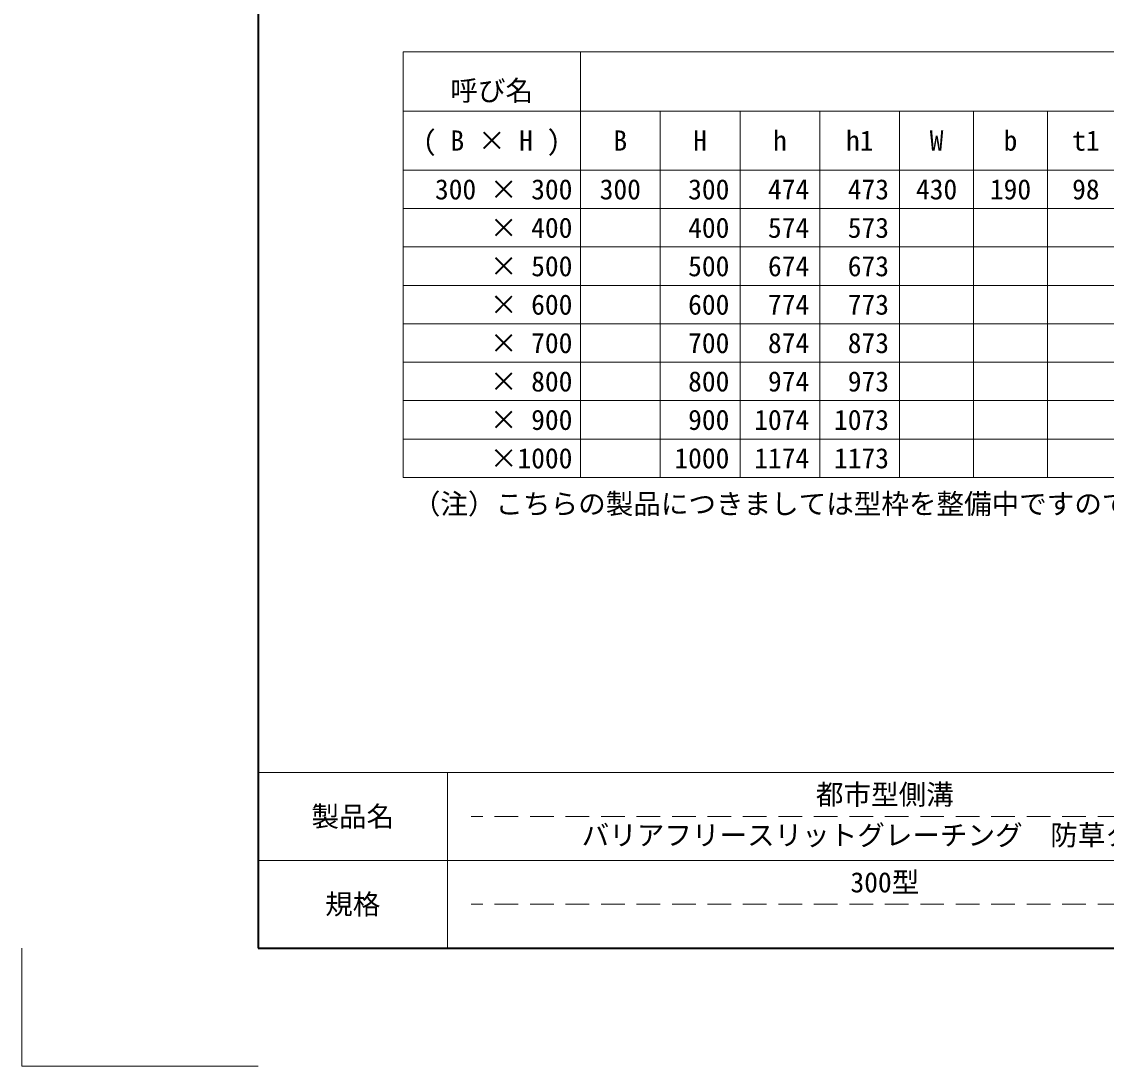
# Model space of a CAD drawing. Units: millimetres at full size, sheet at 1:20; details may follow other scales. Extents: x -285 to 21875, y 5903 to 11843.
# Drawn here: x 4415 to 6250, y 5903 to 7671 of the extents above; entities that cross this region are included whole.
import ezdxf
from ezdxf.enums import TextEntityAlignment as Align

# ---------------------------------------------------------------- set-up
doc = ezdxf.new("R2010")
doc.units = ezdxf.units.MM
doc.header["$LTSCALE"] = 20
doc.linetypes.add('USER1', pattern=[3, 2, -1])
for name, color, linetype, lineweight in [('Defpoints_2', 8, 'Continuous', 0), ('図枠', 7, 'Continuous', 5), ('寸法表', 7, 'Continuous', 13)]:
    doc.layers.add(name, color=color, linetype=linetype, lineweight=lineweight)
doc.layers.add('文字', color=7, linetype='Continuous')
doc.styles.add('ＭＳ ゴシック', font='')
doc.styles.get('ＭＳ ゴシック').set_extended_font_data('MS Gothic')

msp = doc.modelspace()

# ---------------------------------------------------------------- linework, layer by layer
at = {"layer": 'Defpoints_2'}
for p, q in [((5059.97, 7519.53), (5359.97, 7519.53)), ((5359.97, 7354.53), (5494.97, 7354.53)), ((5899.97, 7354.53), (7919.97, 7354.53)), ((5359.97, 7289.53), (5494.97, 7289.53)), ((5899.97, 7289.53), (7919.97, 7289.53)), ((5359.97, 7224.53), (5494.97, 7224.53)), ((5899.97, 7224.53), (7794.97, 7224.53)), ((5359.97, 7159.53), (5494.97, 7159.53)), ((5899.97, 7159.53), (7919.97, 7159.53)), ((5359.97, 7094.53), (5494.97, 7094.53)), ((5899.97, 7094.53), (7919.97, 7094.53)), ((5359.97, 7029.53), (5494.97, 7029.53)), ((5899.97, 7029.53), (7794.97, 7029.53)), ((5359.97, 6964.53), (5494.97, 6964.53)), ((5899.97, 6964.53), (7919.97, 6964.53))]:
    msp.add_line(p, q, dxfattribs=at)
at = {"layer": 'Defpoints_2', "color": 7, "lineweight": 13}
for p in [(4414.97, 6103.12), (4814.97, 5903.12)]:
    msp.add_line(p, (4414.97, 5903.12), dxfattribs=at)
at = {"layer": '図枠', "lineweight": 40}
for p, q in [((4814.97, 11643.12), (4814.97, 6103.12)), ((4814.97, 6103.12), (8414.97, 6103.12))]:
    msp.add_line(p, q, dxfattribs=at)
at = {"layer": '図枠', "lineweight": 13}
for p, q in [((8414.97, 6400.12), (4814.97, 6400.12)), ((5134.97, 6103.12), (5134.97, 6400.12)), ((7514.97, 6251.62), (4814.97, 6251.62))]:
    msp.add_line(p, q, dxfattribs=at)
at = {"layer": '図枠', "linetype": 'USER1', "lineweight": 9}
for p, q in [((6574.97, 6325.87), (5174.97, 6325.87)), ((6574.97, 6177.37), (5174.97, 6177.37))]:
    msp.add_line(p, q, dxfattribs=at)
at = {"layer": '寸法表'}
for p, q in [((5059.97, 7619.53), (8169.97, 7619.53)), ((5059.97, 7619.53), (5059.97, 6899.53)), ((5359.97, 7619.53), (5359.97, 6899.53)), ((5359.97, 7519.53), (7919.97, 7519.53)), ((5494.97, 7519.53), (5494.97, 6899.53)), ((5629.97, 7519.53), (5629.97, 6899.53)), ((5764.97, 7519.53), (5764.97, 6899.53)), ((5899.97, 7519.53), (5899.97, 6899.53)), ((6024.97, 7519.53), (6024.97, 6899.53)), ((6149.97, 7519.53), (6149.97, 6899.53)), ((5059.97, 7419.53), (8169.97, 7419.53)), ((5059.97, 7354.53), (5359.97, 7354.53)), ((5494.97, 7354.53), (5899.97, 7354.53)), ((5059.97, 7289.53), (5359.97, 7289.53)), ((5494.97, 7289.53), (5899.97, 7289.53)), ((5059.97, 7224.53), (5359.97, 7224.53)), ((5494.97, 7224.53), (5899.97, 7224.53)), ((5059.97, 7159.53), (5359.97, 7159.53)), ((5494.97, 7159.53), (5899.97, 7159.53)), ((5059.97, 7094.53), (5359.97, 7094.53)), ((5494.97, 7094.53), (5899.97, 7094.53)), ((5059.97, 7029.53), (5359.97, 7029.53)), ((5494.97, 7029.53), (5899.97, 7029.53)), ((5059.97, 6964.53), (5359.97, 6964.53)), ((5494.97, 6964.53), (5899.97, 6964.53)), ((5059.97, 6899.53), (8169.97, 6899.53))]:
    msp.add_line(p, q, dxfattribs=at)

# ---------------------------------------------------------------- texts
at = {"layer": '図枠', "style": 'ＭＳ ゴシック'}
for s, p in [('都市型側溝', (5874.97, 6363)), ('製品名', (4974.97, 6325.87)), ('バリアフリースリットグレーチング\u3000防草タイプ', (5874.97, 6294.2)), ('300型', (5874.97, 6214.5)), ('規格', (4974.97, 6177.37))]:
    msp.add_text(s, height=34.18, dxfattribs=at).set_placement(p, align=Align.MIDDLE_CENTER)
at = {"layer": '寸法表', "style": 'ＭＳ ゴシック'}
msp.add_text('呼び名', height=34.18, dxfattribs=at).set_placement((5209.97, 7571.15), align=Align.TOP_CENTER)
for s, p in [('( B × H )', (5209.97, 7469.53)), ('B', (5427.47, 7469.53)), ('H', (5562.47, 7469.53)), ('h', (5697.47, 7469.53)), ('h1', (5832.47, 7469.53)), ('W', (5962.47, 7469.53)), ('b', (6087.47, 7469.53)), ('t1', (6214.97, 7469.53)), ('300', (5427.47, 7387.03)), ('430', (5962.47, 7387.03)), ('190', (6087.47, 7387.03)), ('98', (6214.97, 7387.03))]:
    msp.add_text(s, height=34.18, dxfattribs=at).set_placement(p, align=Align.MIDDLE_CENTER)
for s, p in [('300 × 300', (5346.47, 7387.03)), ('300', (5611.97, 7387.03)), ('474', (5746.97, 7387.03)), ('473', (5881.97, 7387.03)), (' × 400', (5346.47, 7322.03)), ('400', (5611.97, 7322.03)), ('573', (5881.97, 7322.03)), ('574', (5746.97, 7322.03)), ('× 500', (5346.47, 7257.03)), ('500', (5611.97, 7257.03)), ('674', (5746.97, 7257.03)), ('673', (5881.97, 7257.03)), ('× 600', (5346.47, 7192.03)), ('600', (5611.97, 7192.03)), ('774', (5746.97, 7192.03)), ('773', (5881.97, 7192.03)), ('× 700', (5346.47, 7127.03)), ('700', (5611.97, 7127.03)), ('874', (5746.97, 7127.03)), ('873', (5881.97, 7127.03)), ('× 800', (5346.47, 7062.03)), ('800', (5611.97, 7062.03)), ('974', (5746.97, 7062.03)), ('973', (5881.97, 7062.03)), ('× 900', (5346.47, 6997.03)), ('900', (5611.97, 6997.03)), ('1074', (5746.97, 6997.03)), ('1073', (5881.97, 6997.03)), ('×1000', (5346.47, 6932.03)), ('1000', (5611.97, 6932.03)), ('1174', (5746.97, 6932.03)), ('1173', (5881.97, 6932.03))]:
    msp.add_text(s, height=34.18, dxfattribs=at).set_placement(p, align=Align.MIDDLE_RIGHT)
at = {"layer": '文字', "style": 'ＭＳ ゴシック'}
msp.add_text('（注）こちらの製品につきましては型枠を整備中ですので、あらかじめ担当営業にお問い合わせください。', height=34.18, dxfattribs=at).set_placement((5076.51, 6827.49), align=Align.BOTTOM_LEFT)

doc.saveas('drawing.dxf')
